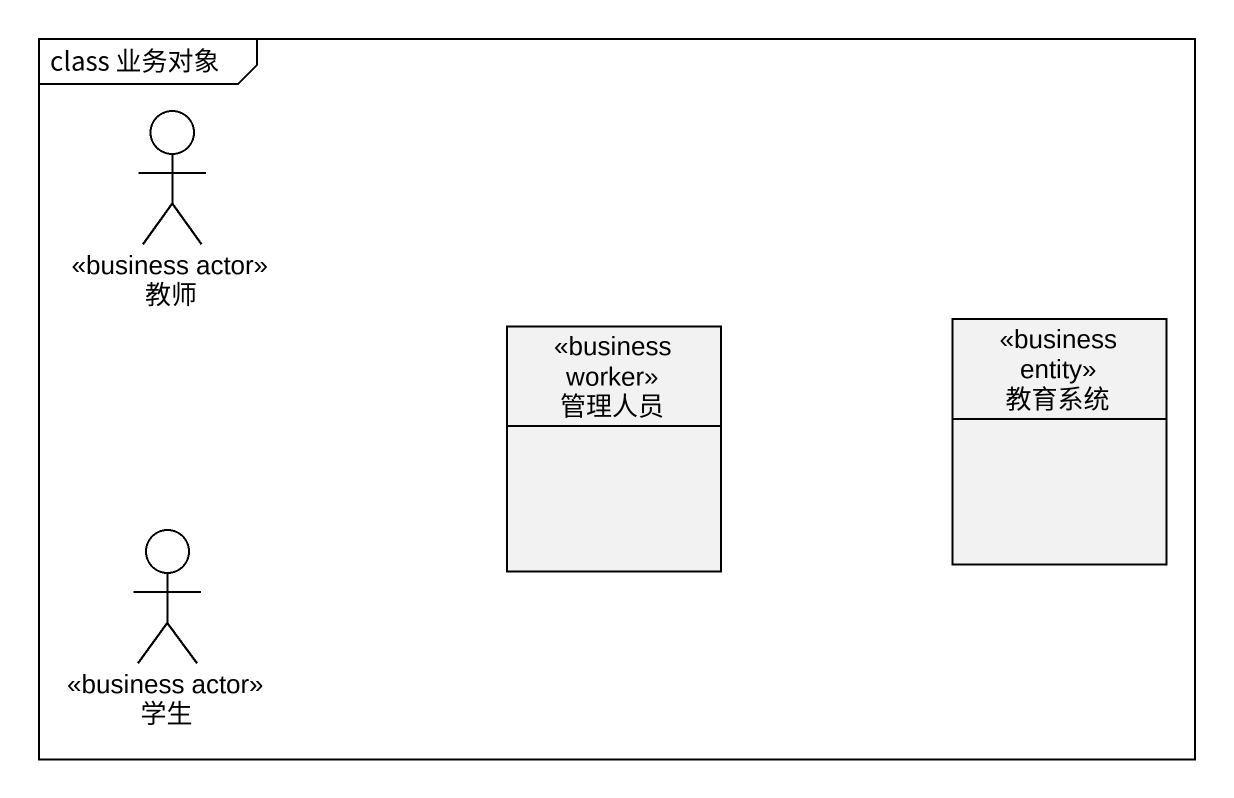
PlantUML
@startuml
mainframe class 业务对象
allowmixing
hide circle
hide empty members
actor 教师 <<business actor>>
class 管理人员 <<business worker>>
class 教育系统 <<business entity>>
actor 学生 <<business actor>>
@enduml
